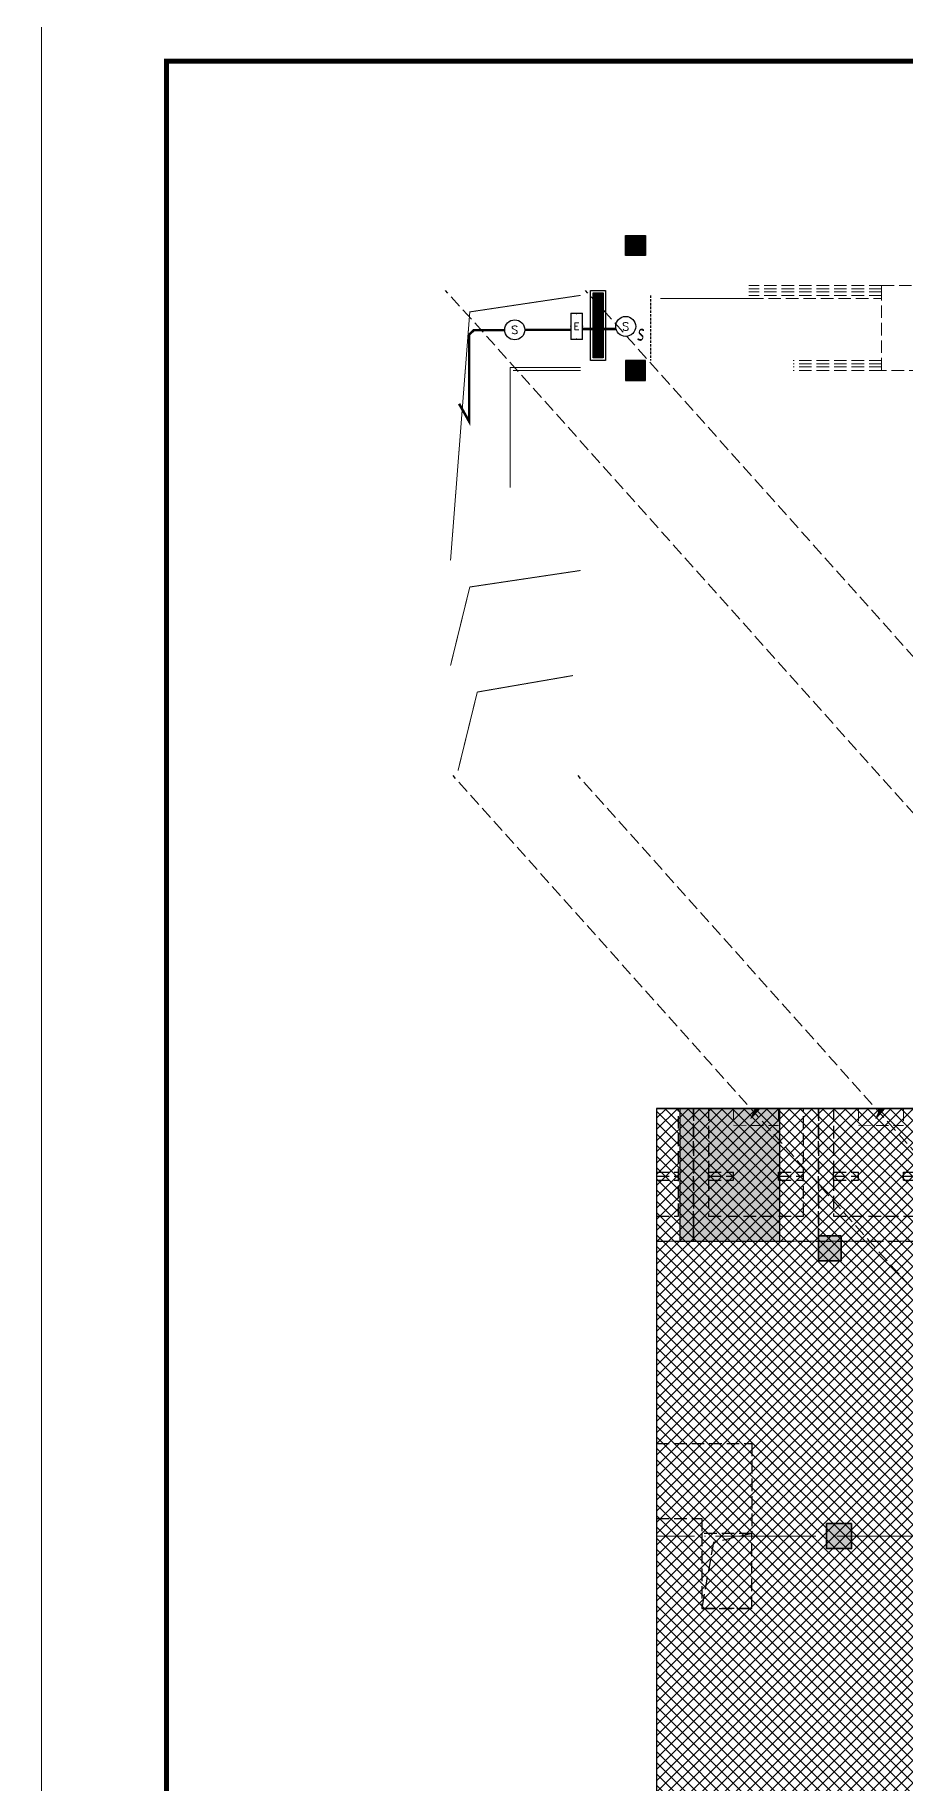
# Model space of a CAD drawing. Extents: x 3002737 to 4077523, y -995787 to -7267.
# Drawn here: x 3417220 to 3434622, y -734209 to -699262 of the extents above; entities that cross this region are included whole.
import ezdxf
from ezdxf.enums import TextEntityAlignment as Align
from ezdxf.xclip import XClip

# ---------------------------------------------------------------- set-up
doc = ezdxf.new("R2010")
doc.units = 0
doc.header["$LTSCALE"] = 1000
doc.header["$MEASUREMENT"] = 0
doc.header["$XCLIPFRAME"] = 2
for name, pattern in [('#P_--_20B1_001_t3$0$DASH', [0.35, 0.25, -0.1]), ('5、6、7#楼参照$0$DASH', [0.35, 0.25, -0.1]), ('__DASH', [0.35, 0.25, -0.1]), ('DASH', [0.35, 0.25, -0.1]), ('DOTE', [2.4200000000000004, 2, -0.2, 0.02, -0.2]), ('HIDDEN', [0.375, 0.25, -0.125])]:
    doc.linetypes.add(name, pattern=pattern)
doc.layers.get('0').update_dxf_attribs({"linetype": 'CONTINUOUS'})
for name, color, linetype in [('0-R-风井', 2, 'CONTINUOUS'), ('DIM-照明', 7, 'CONTINUOUS'), ('EQUIP-照明', 3, 'CONTINUOUS'), ('HS-A-停车位（标准）', 9, 'CONTINUOUS'), ('WIRE-应急', 1, 'DASH'), ('审核', 1, 'CONTINUOUS')]:
    doc.layers.add(name, color=color, linetype=linetype)
for name, color, linetype, lineweight in [('AE-PARKING', 70, '5、6、7#楼参照$0$DASH', 13), ('DOTE', 19, 'DOTE', 9), ('PUB_HATCH', 8, 'CONTINUOUS', 9), ('STAIR', 252, 'CONTINUOUS', 20), ('图框', 147, 'CONTINUOUS', 20), ('填充', 251, 'CONTINUOUS', 5), ('平面-看线', 252, 'CONTINUOUS', 15), ('砼柱', 2, 'CONTINUOUS', 35)]:
    doc.layers.add(name, color=color, linetype=linetype, lineweight=lineweight)
doc.styles.add('_TEL_DIM', font='SIMPLEX', dxfattribs={"width": 0.8, "height": 3.5, "bigfont": 'HZTXT'})
doc.styles.add('HZTXT', font='gbeitc.shx', dxfattribs={"width": 0.8, "height": 400, "bigfont": 'hztxt.shx'})

# ---------------------------------------------------------------- blocks, each defined once
blk = doc.blocks.new('$equip$00001838')
blk.add_circle((0, 0), 0.5)
at = {"style": '_TEL_DIM'}
blk.add_attdef('$TEXT$', text='', height=0.4, dxfattribs=at).set_placement((0, 0), align=Align.MIDDLE_CENTER)
at = {"style": '_TEL_DIM', "flags": 1}
blk.add_attdef('A', text='', height=2e-05, dxfattribs=at).set_placement((0, 0), align=Align.MIDDLE_CENTER)
blk = doc.blocks.new('$equip$00002534')
for p, q in [((-0.7200000000011642, 0.6599999999998545), (-0.7200000000011642, 0)), ((0.7200000000011642, 0.6599999999998545), (-0.7200000000011642, 0.6599999999998545)), ((-0.7200000000011642, 0), (0.7200000000011642, 0)), ((0.7200000000011642, 0), (0.7200000000011642, 0.6599999999998545))]:
    blk.add_line(p, q)
at = {"const_width": 0.04}
blk.add_lwpolyline([(-0.7200000000011642, 0.6599999999998545), (-0.7200000000011642, 0), (0.7200000000011642, 0), (0.7200000000011642, 0.6599999999998545), (-0.7200000000011642, 0.6599999999998545), (-0.7200000000011642, 0)], dxfattribs=at)
for p in [(-0.7200000000011642, 0.3299999999981083), (0, 0.6599999999998545), (0, 0), (0.7200000000011642, 0.3299999999981083)]:
    blk.add_point(p)
at = {"color": 7, "style": '_TEL_DIM'}
blk.add_attdef('$TEXT$', text='', height=0.4, dxfattribs=at).set_placement((0, 0.3299999999981083), align=Align.MIDDLE_CENTER)
at = {"color": 7, "style": '_TEL_DIM', "flags": 1}
blk.add_attdef('A', text='', height=2e-05, dxfattribs=at).set_placement((0, 0), align=Align.MIDDLE_CENTER)
blk = doc.blocks.new('A$C110D7C8B')
h = blk.add_hatch()
h.set_pattern_fill('ANSI32', color=252, scale=7, angle=135)
h.set_pattern_definition([(180, (-705542.5179923946, -984740.2321152245), (-3.552713678800501e-15, -33.33750000000001), []), (180, (-705553.6304971946, -984729.1196104245), (-3.552713678800501e-15, -33.33750000000001), [])])
h.paths.add_polyline_path([(50, -1350.000000041677), (250.0000000000582, -1350.000000041677), (249.9999999999418, -50), (50, -50)])
at = {"color": 252}
for points in [[(0, 0), (300, 0), (300, -1400.000000041677), (0, -1400.000000041677)], [(50, -50), (250, -50), (250, -1350.000000041677), (50, -1350.000000041677)]]:
    blk.add_lwpolyline(points, close=True, dxfattribs=at)
blk = doc.blocks.new('A$C028C60F5')
at = {"color": 252}
blk.add_lwpolyline([(400.0000000717118, -1.851003617048264e-07), (0, 0), (-1.851003617048264e-07, -400.0000001632143), (399.9999998866115, -400.0000003483146)], close=True, dxfattribs=at)
at = {"layer": 'PUB_HATCH', "color": 252}
blk.add_solid([(-1.851003617048264e-07, -400.0000001632143), (399.9999998866115, -400.0000003483146), (0, 0), (400.0000000717118, -1.851003617048264e-07)], dxfattribs=at)
blk = doc.blocks.new('A$C28781836')
at = {"color": 252, "const_width": 20}
for points in [[(-10119.74675783236, -5500.243901853333), (-9734.167879659159, -530.5246518856147), (-7519.74645551201, -200.2097836569883)], [(-10119.74482251349, -7600.249561245553), (-9734.163560814166, -6030.524345523096), (-7519.742136667017, -5700.209477294469)], [(-9969.746456323192, -9700.245550757623), (-9584.167872510036, -8130.523613388767), (-7669.746456337685, -7800.20874516014)]]:
    blk.add_lwpolyline(points, dxfattribs=at)
at = {"layer": 'STAIR', "color": 252, "linetype": '#P_--_20B1_001_t3$0$DASH'}
for p, q in [((-1500, 0), (-4152.000000014203, 1.047737896442413e-09)), ((-1499.999999999884, -69.99999995273538), (-4152.000000013737, -69.75341075321194)), ((-1500.000000000116, -129.9999999527354), (-4152.000000013388, -129.7534107532119)), ((-1500.000000001164, -200), (-4152.000000012922, -199.9999999989523)), ((-4111.199999980512, -260.0000000090804), (-1500.000000001164, -260.0000000224682)), ((-1500, -1500.000000031665), (-3267.999999990105, -1499.999999998952)), ((-1499.999999999884, -1569.9999999844), (-3267.999999989639, -1569.754457053379)), ((-1500.000000000116, -1629.9999999844), (-3267.999999989115, -1629.754457012867)), ((-1500.000000001164, -1700.000000031665), (-3267.999999989115, -1699.754457054427))]:
    blk.add_line(p, q, dxfattribs=at)
at = {"layer": 'STAIR', "color": 252}
for p, q in [((-5920, -259.9999999997672), (-4111.19999998057, -260.0000000090804)), ((-8869.74283019395, -1700.246588996262), (-7519.746456208813, -1700.246589469374))]:
    blk.add_line(p, q, dxfattribs=at)
at = {"layer": 'STAIR', "color": 252, "linetype": '#P_--_20B1_001_t3$0$DASH'}
blk.add_lwpolyline([(-1500, 0), (0, 0), (0, -1700.000000028405), (-1500, -1700.000000028405)], close=True, dxfattribs=at)
at = {"layer": 'STAIR', "color": 252}
blk.add_lwpolyline([(-7519.746456187801, -1640.246589469374), (-8929.755123912648, -1640.246588975191), (-8929.755124753749, -4040.246135032154)], dxfattribs=at)
at = {"layer": '审核', "color": 252, "linetype": 'HIDDEN', "ltscale": 0.2}
blk.add_line((-6119.755594726943, -200.1547837678809), (-6119.682242507813, -1500.172692473629), dxfattribs=at)
at = {"layer": '平面-看线', "color": 252}
for p, q in [((-1500.000000001164, -200), (-1500, 0)), ((-1500.000000001164, -1700.000000031665), (-1500, -1500.000000031665))]:
    blk.add_line(p, q, dxfattribs=at)
at = {"color": 252, "xscale": -1}
blk.add_blockref('A$C028C60F5', (-6219.744254106772, 999.753149292781), dxfattribs=at)
at = {"color": 252}
for name, p in [('A$C110D7C8B', (-7319.746456009045, -100.2399003441678)), ('A$C028C60F5', (-6619.744458064088, -1500.248004525783))]:
    blk.add_blockref(name, p, dxfattribs=at)
blk = doc.blocks.new('A$C25A378E3')
at = {"layer": 'HS-A-停车位（标准）', "linetype": 'DASH'}
for p, q in [((299.9288666398497, 4280.200665866025), (299.9276344913524, 4120.200664976728)), ((299.9282505712472, 4200.200665451237), (799.9279646449722, 4200.00894667895)), ((299.9288666398497, 4280.200665866025), (799.9285807174165, 4280.00894703425)), ((799.9285807174165, 4280.00894703425), (799.9273485837039, 4120.008946264163)), ((1699.929113851395, 4280.193678615266), (1699.927881702897, 4120.19367778569)), ((1699.928497782676, 4200.193678200361), (2199.928211856517, 4200.001959428308)), ((1699.929113851395, 4280.193678615266), (2199.928827928961, 4280.001959843212)), ((2199.928827928961, 4280.001959843212), (2199.927595795365, 4120.001958953799)), ((299.9276344913524, 4120.200664976728), (799.9273485837039, 4120.008946264163)), ((1699.927881702897, 4120.19367778569), (2199.927595795365, 4120.001958953799)), ((300.0205537431175, 1700.046125917463), (-199.9740653929766, 2550.049336581258)), ((2200.020893819514, 1700.035927985562), (2700.026429273654, 2550.032717227354))]:
    blk.add_line(p, q, dxfattribs=at)
for points in [[(1.164153218269348e-10, 5499.999999999884), (2499.999999842257, 5499.971898506512), (2499.938176556607, -0.02810114610474557), (-0.06182328553404659, 3.472669050097466e-07)], [(299.9943796824664, 4999.996627852321), (2199.994379562442, 4999.975270717288), (2199.938176575466, -0.02472896687686443), (299.9381766954903, -0.003371831844560802)]]:
    blk.add_lwpolyline(points, close=True, dxfattribs=at)
blk = doc.blocks.new('TYUIYOIUO')
at = {"layer": '0-R-风井', "linetype": '__DASH'}
for p, q in [((-220495.2604517784, 794766.7156419335), (-212859.8629011378, 794766.7156419335)), ((-212859.8629011378, 794766.7156419335), (-212859.8629011379, 792966.6619020574)), ((-220495.2604517784, 793266.7156419335), (-213859.8629011378, 793266.7156419335)), ((-213859.8629011378, 793266.7156419335), (-213859.8629011379, 792966.6619020574)), ((-213859.8629011379, 792966.6619020574), (-213859.8629011379, 791466.6619020574)), ((-212859.8629011379, 792966.6619020574), (-213859.8629011379, 792966.6619020574)), ((-212859.8629011379, 791466.6619020574), (-212859.8629011379, 792966.6619020574)), ((-213859.8629011379, 791466.6619020574), (-212859.8629011379, 791466.6619020574)), ((-212859.8629011379, 791466.6619020574), (-213859.8629011379, 791466.6619020574))]:
    blk.add_line(p, q, dxfattribs=at)
blk.add_lwpolyline([(-212859.873652828, 792966.6619020574), (-213625.1434895012, 792789.1179162799), (-213859.8629011379, 791466.6619020574)], dxfattribs=at)
blk = doc.blocks.new('充电车位')
at = {"layer": 'AE-PARKING', "linetype": 'ByBlock'}
h = blk.add_hatch(color=1, dxfattribs=at)
h.dxf.hatch_style = 1
h.paths.add_polyline_path([(-1007586.192309124, -1042637.750552036), (-1007473.70691881, -1042375.484842397), (-1007689.223537753, -1042375.484842405), (-1007425.007632948, -1042030.478523538), (-1007514.574478829, -1042281.719792634), (-1007278.962196556, -1042297.991757713)])
at = {"layer": 'AE-PARKING', "color": 1}
for p, q in [((-1007928.602682202, -1041872.947363779), (-1007028.602682206, -1041872.947363779)), ((-1007928.602682199, -1041872.947363779), (-1007928.602682201, -1042772.947363771)), ((-1007028.602682203, -1041872.947363779), (-1007028.602682201, -1042772.947363771)), ((-1007928.602682204, -1042772.947363771), (-1007028.602682201, -1042772.947363771))]:
    blk.add_line(p, q, dxfattribs=at)
at = {"layer": 'AE-PARKING', "color": 1, "linetype": 'ByBlock'}
for p, q in [((-1007425.007632948, -1042030.478523538), (-1007689.223537753, -1042375.484842405)), ((-1007425.007632948, -1042030.478523538), (-1007514.574478829, -1042281.719792634)), ((-1007689.223537753, -1042375.484842405), (-1007473.70691881, -1042375.484842397)), ((-1007278.962196556, -1042297.991757713), (-1007586.192309124, -1042637.750552036)), ((-1007586.192309124, -1042637.750552036), (-1007473.70691881, -1042375.484842397)), ((-1007514.574478829, -1042281.719792634), (-1007278.962196556, -1042297.991757713))]:
    blk.add_line(p, q, dxfattribs=at)
blk = doc.blocks.new('A$C24B36177')
for points in [[(-33100.00072647131, -16697.00419361377), (-33550.00072647131, -16697.00419361377), (-33550.00072647131, -17197.00419361377), (-33100.00072647131, -17197.00419361377)], [(-32889.61950743129, -22447.00424090121), (-33389.61950743129, -22447.00424090121), (-33389.61950743129, -22947.00424090121), (-32889.61950743129, -22947.00424090121)]]:
    blk.add_hatch(color=252).paths.add_polyline_path(points)
at = {"layer": '砼柱', "color": 252, "lineweight": 35}
for points in [[(-33100.00072647131, -16697.00419361377), (-33550.00072647131, -16697.00419361377), (-33550.00072647131, -17197.00419361377), (-33100.00072647131, -17197.00419361377)], [(-32889.61950743129, -22447.00424090121), (-33389.61950743129, -22447.00424090121), (-33389.61950743129, -22947.00424090121), (-32889.61950743129, -22947.00424090121)]]:
    blk.add_lwpolyline(points, close=True, dxfattribs=at)
blk = doc.blocks.new('A$C74D73064')
h = blk.add_hatch()
h.set_pattern_fill('ACAD_ISO10W100', color=252, scale=125, angle=90, style=0)
h.set_pattern_definition([(90, (278075.2999756152, -731194.3965097175), (-93.75, 5.740531871003218e-15), [225, -56.25, 9.375, -56.25])])
h.paths.add_polyline_path([(63780.23772452096, 67618.92371150211), (65779.74150310422, 67618.923711224), (65780.23708311631, 84119.25653060107), (63780.23708311631, 84119.25653060107)])
at = {"layer": '填充'}
h = blk.add_hatch(dxfattribs=at)
h.set_pattern_fill('ANSI37', color=252, scale=100, style=0)
h.set_pattern_definition([(45, (953418.0689988486, -464688.2486653434), (-112.2532015133644, 112.2532015133644), []), (135, (953418.0689988486, -464688.2486653434), (-112.2532015133644, -112.2532015133644), [])])
h.paths.add_polyline_path([(80665.17603729793, 65672.48837316764), (80665.16878460255, 67372.48837309965), (76315.42314581037, 67372.47708918905), (76315.44338913274, 65922.31491932465), (73815.27929861541, 65922.28001865727), (73815.70259129931, 63022.07399217045), (71715.61954953347, 63022.08716774738), (71715.61954846862, 58172.5228937529), (76465.42569751665, 58172.52289491647), (76465.42609427881, 57472.26040542801), (81365.36210999638, 57472.33170786221), (81365.36439925246, 59522.3452284364), (81765.31847971585, 59522.16067246662), (81765.31619054475, 61372.41094876366), (79315.429809239, 61372.5030432209), (79315.43675540725, 65672.48837319232)], flags=16)
h.paths.add_polyline_path([(63315.42631966039, 70272.25150029903), (117315.4131872017, 70272.25150029903), (117315.4131872017, 50772.25150147581), (63315.42631966039, 50772.25150147581)])
h.paths.add_polyline_path([(104915.180315074, 66522.63348268607), (104915.1792557474, 67421.37189632078), (100065.8814758989, 67423.14449472242), (100065.8795978959, 65672.65199905197), (101315.6179143763, 65672.65199907875), (101315.4711288554, 61472.5150287117), (96715.47766501806, 61472.51356931013), (96715.47981255513, 58172.52251458913), (101465.471897395, 58172.52251474874), (101465.4718925492, 57472.25621834851), (104165.4718936066, 57472.25621835887), (104165.471893603, 59522.25982905645), (107365.4438624624, 59522.24441909161), (107365.4570225275, 63822.26013017801), (106865.505859774, 63822.24568696046), (106865.4991138611, 66522.58811312291)], flags=16)
at = {"color": 252}
for points in [[(63780.23772452096, 67618.92371150211), (65779.74150310422, 67618.923711224), (65780.23708311631, 84119.25653060107), (63780.23708311631, 84119.25653060107)], [(63315.42631966039, 70272.25150029897), (117315.4131872017, 70272.25150029897), (117315.4131872017, 50772.25150147581), (63315.42631966039, 50772.25150147581)]]:
    blk.add_lwpolyline(points, close=True, dxfattribs=at)
at = {"layer": 'DOTE', "color": 252}
for p, q in [((65780.03510113049, 93136.92275867704), (65780.03510113049, 67619.25646164955)), ((-86385.24772744626, 67619.25646164955), (196116.0437006025, 67619.25646164955)), ((196116.0437006019, 61719.25646164967), (-86385.24772744626, 61719.25646164967))]:
    blk.add_line(p, q, dxfattribs=at)
at = {"layer": '填充', "color": 252}
blk.add_lwpolyline([(63315.42631966039, 70272.25150029903), (117315.4131872017, 70272.25150029903), (117315.4131872017, 50772.25150147581), (63315.42631966039, 50772.25150147581)], close=True, dxfattribs=at)
at = {"color": 252}
blk.add_blockref('A$C24B36177', (100104.7992927883, 84419.25646130543), dxfattribs=at)
at = {"layer": 'AE-PARKING', "color": 252, "rotation": 359.9974937272497}
for p in [(1072829.334813682, 1112662.743279228), (1075329.334813682, 1112662.743279228)]:
    blk.add_blockref('充电车位', p, dxfattribs=at)
at = {"layer": 'HS-A-停车位（标准）', "color": 252}
blk.add_blockref('TYUIYOIUO', (278075.2999756152, -731194.3965097175), dxfattribs=at)
at = {"layer": 'HS-A-停车位（标准）', "color": 252, "linetype": 'DASH', "xscale": -1, "rotation": 179.9993559612105}
for p in [(61555.22057094518, 73119.25646130368), (64055.22057094518, 73119.25646130368), (66555.2205709453, 73119.25646130356)]:
    blk.add_blockref('A$C25A378E3', p, dxfattribs=at)

msp = doc.modelspace()

# ---------------------------------------------------------------- linework, layer by layer
at = {"color": 251, "linetype": '__DASH', "true_color": 0x636466}
for p, q in [((3442754.062714643, -723722.0079271689), (3425431.432031186, -704367.9724334602)), ((3445554.06271352, -723722.0079271691), (3428231.432030063, -704367.9724334602)), ((3442904.063409276, -733422.0076669764), (3425581.432725817, -714067.9721732677)), ((3445404.259075552, -733422.0076669764), (3428081.628392093, -714067.9721732677))]:
    msp.add_line(p, q, dxfattribs=at)
at = {"layer": 'WIRE-应急', "color": 1, "const_width": 50}
for points in [[(3425702.942260424, -706634.865579933), (3425902.701425007, -706986.4218094812), (3425902.701425007, -705253.9668725004), (3425996.949702453, -705163.1851053062), (3426615.710826198, -705163.1851053062)], [(3427015.5812406, -705156.8398577679), (3427935.068671079, -705156.8398577679)], [(3428843.232602706, -705138.415698689), (3428172.668671058, -705138.4156984326)]]:
    msp.add_lwpolyline(points, dxfattribs=at)
at = {"layer": '图框'}
msp.add_lwpolyline([(3417351.791772626, -698786.5741692537), (3501451.791772626, -698786.5741692537), (3501451.791772626, -758186.5741692537), (3417351.791772626, -758186.5741692537)], close=True, dxfattribs=at)
at = {"layer": '图框', "const_width": 100}
msp.add_lwpolyline([(3500451.791772626, -757186.5741692537), (3500451.791772626, -699786.5741692537), (3419851.791772626, -699786.5741692537), (3419851.791772626, -757186.5741692537)], close=True, dxfattribs=at)

# ---------------------------------------------------------------- block references
msp.add_blockref('A$C28781836', (3435651.17918215, -704267.7266225105))
at = {"color": 252}
ref = msp.add_blockref('A$C74D73064', (3366338.831332827, -790994.260588821), dxfattribs=at)
XClip(ref).set_block_clipping_path([(63315.42633097709, 50772.252909203875), (117315.41319851839, 70272.25290802709)])
at = {"layer": 'EQUIP-照明'}
ref = msp.add_blockref('$equip$00002534', (3428172.668671079, -705086.072422621), dxfattribs=dict(at, xscale=360, yscale=360, zscale=360, rotation=90))
ref.add_attrib('$TEXT$', 'E', dxfattribs={"layer": '0', "color": 7, "height": 144, "style": '_TEL_DIM'}).set_placement((3428053.86867108, -705086.072422621), align=Align.MIDDLE_CENTER)
at = {"layer": 'EQUIP-照明', "color": 6}
ref = msp.add_blockref('$equip$00001838', (3429034.479306928, -705088.4261145149), dxfattribs=dict(at, xscale=400, yscale=400, zscale=400))
ref.add_attrib('$TEXT$', 'S', dxfattribs={"layer": '0', "color": 7, "height": 160, "style": '_TEL_DIM'}).set_placement((3429034.479306928, -705088.4261145149), align=Align.MIDDLE_CENTER)
ref = msp.add_blockref('$equip$00001838', (3426815.545229011, -705156.8461077795), dxfattribs=dict(at, xscale=400, yscale=400, zscale=400))
ref.add_attrib('$TEXT$', 'S', dxfattribs={"layer": '0', "color": 7, "height": 160, "style": '_TEL_DIM'}).set_placement((3426815.545229011, -705156.8461077795), align=Align.MIDDLE_CENTER)

# ---------------------------------------------------------------- texts
at = {"layer": 'DIM-照明', "color": 7, "style": 'HZTXT', "width": 0.7}
msp.add_text('s', height=350.0000000000001, rotation=359.999465109586, dxfattribs=at).set_placement((3429247.635701988, -705378.1047679216, -1.645961674512364e-06))

doc.saveas('drawing.dxf')
